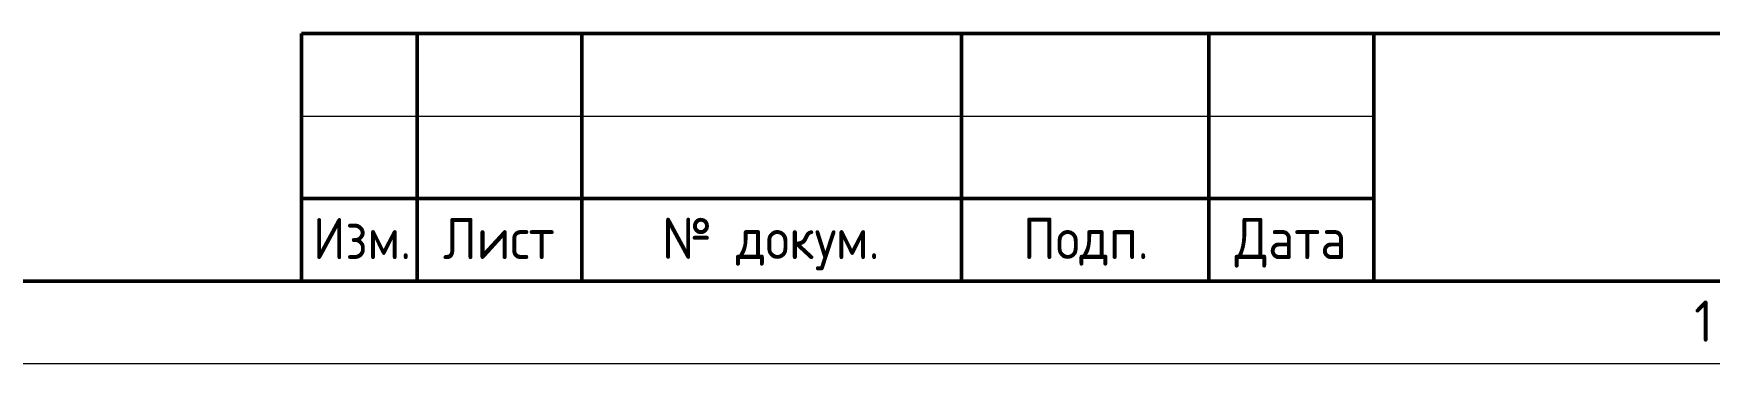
# Model space of a CAD drawing. Header units: millimetres. Extents: x -3894 to -3474, y -291 to 6.
# Drawn here: x -3680 to -3578.4, y -291 to -271 of the extents above; entities that cross this region are included whole.
import ezdxf

# ---------------------------------------------------------------- set-up
doc = ezdxf.new("R2010")
doc.units = ezdxf.units.MM
doc.layers.add('ОСНОВНОЙ', color=7, linetype='Continuous', lineweight=25)
doc.styles.add('СПДС', font='isocpeur.ttf', dxfattribs={"width": 0.9})

msp = doc.modelspace()

# ---------------------------------------------------------------- linework, layer by layer
at = {"color": 7, "linetype": 'Continuous', "lineweight": 50}
for p, q in [((-3663.76, -270.98), (-3663.76, -285.98)), ((-3663.76, -270.98), (-3478.76, -270.98)), ((-3656.76, -270.98), (-3656.76, -285.98)), ((-3646.76, -270.98), (-3646.76, -285.98)), ((-3623.76, -285.98), (-3623.76, -270.98)), ((-3608.76, -270.98), (-3608.76, -285.98)), ((-3598.76, -270.98), (-3598.76, -285.98)), ((-3663.76, -280.98), (-3598.76, -280.98)), ((-3873.76, -285.98), (-3478.76, -285.98))]:
    msp.add_line(p, q, dxfattribs=at)
at = {"color": 7, "linetype": 'Continuous', "lineweight": 18}
for p, q in [((-3663.76, -275.98), (-3598.76, -275.98)), ((-3893.76, -290.98), (-3473.76, -290.98))]:
    msp.add_line(p, q, dxfattribs=at)
at = {"layer": 'ОСНОВНОЙ', "linetype": 'Continuous', "lineweight": 18}
for p, q in [((-3478.76, -285.98), (-3873.76, -285.98)), ((-3676.26, -285.98), (-3676.26, -285.98))]:
    msp.add_line(p, q, dxfattribs=at)

# ---------------------------------------------------------------- texts
at = {"color": 7, "linetype": 'Continuous', "lineweight": 0, "char_height": 2.5, "attachment_point": 2, "style": 'СПДС'}
for s, insert in [('Изм.', (-3660.09, -282.15)), ('Лист', (-3651.8, -282.15)), ('№ докум.', (-3635.31, -282.15)), ('Подп.', (-3616.22, -282.15)), ('Дата', (-3603.81, -282.15)), ('1', (-3578.77, -287.16))]:
    msp.add_mtext(s, dxfattribs=dict(at, insert=insert))

doc.saveas('drawing.dxf')
